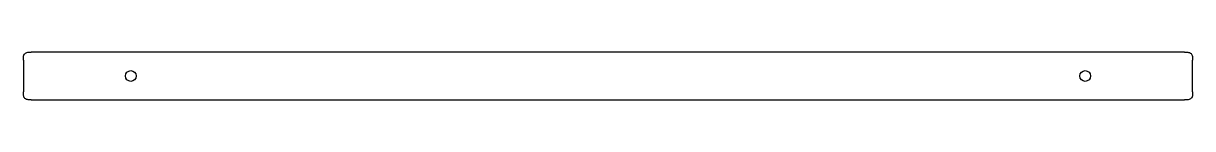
# Model space of a CAD drawing. Header units: millimetres. Extents: x -332 to -38, y 25 to 37.
import ezdxf

# ---------------------------------------------------------------- set-up
doc = ezdxf.new("R2010")
doc.units = ezdxf.units.MM
doc.layers.get('0').update_dxf_attribs({"linetype": 'CONTINUOUS'})

msp = doc.modelspace()

# ---------------------------------------------------------------- linework, layer by layer
for p, q in [((-40.47, 36.62), (-330.47, 36.62)), ((-332.47, 34.62), (-332.47, 26.62)), ((-38.47, 26.62), (-38.47, 34.62)), ((-330.47, 24.62), (-40.47, 24.62))]:
    msp.add_line(p, q)
for centre in [(-305.47, 30.62), (-65.47, 30.62)]:
    msp.add_circle(centre, 1.35)
for points in [[(-332.47, 34.62), (-332.47, 34.99), (-332.47, 35.32), (-332.38, 35.77), (-332.33, 35.93), (-332.16, 36.19), (-332.07, 36.28), (-331.85, 36.44), (-331.72, 36.5), (-331.27, 36.62), (-330.9, 36.62), (-330.47, 36.62)], [(-40.47, 36.62), (-40.09, 36.62), (-39.76, 36.62), (-39.31, 36.53), (-39.15, 36.47), (-38.9, 36.31), (-38.8, 36.22), (-38.65, 36), (-38.59, 35.87), (-38.47, 35.42), (-38.47, 35.04), (-38.47, 34.62)], [(-330.47, 24.62), (-330.84, 24.62), (-331.17, 24.62), (-331.63, 24.71), (-331.78, 24.76), (-332.04, 24.92), (-332.13, 25.01), (-332.29, 25.24), (-332.35, 25.37), (-332.47, 25.82), (-332.47, 26.19), (-332.47, 26.62)], [(-38.47, 26.62), (-38.47, 26.24), (-38.47, 25.91), (-38.56, 25.46), (-38.61, 25.3), (-38.77, 25.05), (-38.87, 24.95), (-39.09, 24.79), (-39.22, 24.74), (-39.67, 24.62), (-40.04, 24.62), (-40.47, 24.62)]]:
    msp.add_open_spline(points, degree=3, knots=[0, 0, 0, 0, 0.1124051, 0.1124051, 0.1773328, 0.1773328, 0.2289033, 0.2289033, 0.2833876, 0.2833876, 0.4081342, 0.4081342, 0.4081342, 0.4081342])

doc.saveas('drawing.dxf')
